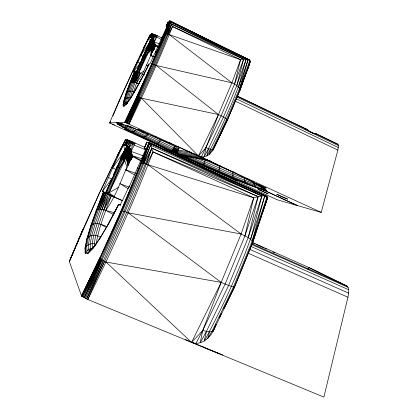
<?xml version="1.0" encoding="UTF-8"?>
<svg xmlns="http://www.w3.org/2000/svg" width="418" height="418" viewBox="0 0 418 418"><rect width="100%" height="100%" fill="white"/><g stroke="black" fill="none" stroke-linecap="round" stroke-linejoin="round"><path stroke-width="0.63" d="M132.182 157.586L132.475 155.715L129.507 146.885L129.805 140.657L125.693 139.487L117.087 156.348L99.813 192.165L96.067 200.865M166.625 26.935L166.218 26.454L167.937 22.107L169.818 20.947L248.203 59.319L249.53 60.014L250.403 61.19L239.697 91.019L227.486 119.966L212.851 150.433L209.261 154.394L206.967 155.841L204.282 156.708L201.408 156.813L198.451 155.998L141.409 98.167L137.172 95.973L151.499 64.351L169.818 20.947L249.53 60.014L249.839 62.794L249.337 64.497L239.31 91.438L249.337 64.497L249.755 61.854M99.813 192.165L82.921 229.466L69.31 261.428L81.594 296.116L87.764 299.466L323.898 397.1L347.943 297.229L348.659 293.138L348.69 289.747L348.053 287.286L346.799 285.943L313.249 269.485M132.109 157.445L129.507 146.885L130.959 143.17L130.991 141.159L129.805 140.657L128.504 141.159L126.142 145.448L123.43 144.659L112.661 167.931L102.478 191.277L104.955 192.844L114.37 196.831M155.141 46.816L155.371 45.134L153.286 38.649L153.511 34.156L151.771 33.79L150.224 34.783L143.839 47.662L150.224 34.783M155.052 46.67L153.286 38.649L154.341 35.906L154.367 34.454L153.511 34.156L152.56 34.605L150.841 37.803L149.66 37.698L148.62 38.425L133.65 71.609L134.805 71.138L136.775 71.974M321.228 212.391L126.685 123.075L124.585 122.302L109.563 122.923L277.118 199.736L321.228 212.391L337.875 150.093L338.439 145.6L338.026 144.341L337.19 143.87L316.541 133.99L314.205 133.567A5.507 1.541 30.1 0 1 310.203 131.602L306.242 129.068L237.424 96.145M139.126 57.872L150.109 35.023L143.839 47.662M137.564 168.956L137.647 167.707L145.913 148.672L144.241 148.374L146.781 142.099C151.671 141.65 151.185 149.106 153.025 151.922C133.598 202.093 111.794 251.328 87.764 299.466C109.072 249.034 134.586 200.227 151.844 148.186L261.898 195.906L264.782 195.76L266.668 196.22L267.823 197.009L252.812 242.247L234.43 287.244L213.499 330.534C209.632 338.387 200.812 345.921 191.575 342.389L106.01 262.034L102.002 259.954L99.855 257.932L121.314 210.406L149.163 142.653L266.668 196.22L267.039 199.652L262.321 212.898M108.842 223.29L99.468 239.039L92.582 248.903L87.78 253.663L85.235 253.329L84.964 248.229L86.829 238.944L90.622 226.201L96.046 210.797L102.791 193.555L104.955 192.844L110.807 195.211L105.822 192.761L124.836 150.203L123.43 144.659L127.417 146.452L126.173 157.581L128.07 165.659M136.456 71.718L149.607 42.484L148.62 38.425L151.441 39.903L150.412 48.498L138.745 72.842M166.218 26.454L167.937 22.107L166.218 26.454L167.864 22.295L168.323 22.933M223.813 308.667L234.43 287.244L252.122 243.731M207.709 159.979L178.878 154.796C176.26 152.863 178.387 149.613 179.505 147.47M244.749 177.368C244.216 179.928 244.995 183.058 247.44 184.354L263.601 190.117L266.642 190.53L264.928 188.837L246.724 178.638M129.988 98.993L132.13 91.176L138.321 72.319L135.772 71.363L134.147 72.183C130.045 82.978 124.898 93.601 123.049 105.085L123.822 106.449C131.973 98.883 135.892 87.843 141.613 78.5L135.239 90.293L141.838 78.511M141.467 78.84L148.944 64.09L150.13 63.505L167.587 25.232L166.254 26.162M266.543 199.856L252.367 243.13L252.812 242.247C250.565 237.847 245.173 236.254 241.092 233.996L148.061 164.76C145.783 163.934 142.893 162.623 140.6 163.987L148.933 142.397M209.439 160.664L216.289 164.222L197.061 155.391L197.092 154.953M128.796 140.244L127.631 146.07L129.507 146.885L132.354 156.734M152.769 33.942L151.927 38.137L153.286 38.649L155.224 45.886M96.244 243.72C98.862 227.094 105.43 211.43 111.345 195.77L105.942 193.315L98.679 209.324L93.559 223.933L90.016 235.987L88.308 244.723L88.637 249.478L87.001 250.774L85.235 253.329M145.537 150.125C140.171 146.504 131.524 145.924 128.012 139.936L126.142 145.448L127.631 146.07L129.585 142.157L130.991 141.159L132.339 141.749L132.548 144.132L131.09 151.379L132.323 156.196M161.358 39.459L154.341 35.906L152.56 34.605L152.183 33.816L150.841 37.803L151.927 38.137L153.349 35.237L154.367 34.454L155.339 34.83L155.48 36.575L154.399 41.925L155.334 45.98M201.565 158.647L233.244 172.185C232.643 174.505 232.418 177.734 234.707 179.212L247.44 184.354M239.697 91.019L239.958 89.964L239.535 88.673L238.438 87.226L246.192 59.053L171.714 24.139C159.854 58.405 142.763 90.581 129 124.094C144.581 92.064 159.232 59.575 172.529 26.533L170.089 21.198C156.269 55.453 141.148 89.18 125.045 122.427L151.619 64.278L169.818 20.947L246.192 59.053L236.729 85.7L223.473 117.066L208.493 148.594L206.967 155.841C223.264 124.857 237.283 92.603 248.203 59.319L246.192 59.053L240.564 59.706L169.28 34.626C167.754 33.989 165.575 33.2 164.19 34.495L169.645 20.9L249.53 60.014M140.84 163.783L149.534 143.196L261.898 195.906L248.187 237.696L228.63 285.437L206.44 331.396L204.198 341.109C229.482 295.014 249.839 246.181 264.782 195.76L149.163 142.653C129.042 194.882 105.958 245.899 81.991 296.461C106.82 246.432 129.334 195.269 149.534 143.196L264.782 195.76L266.815 197.416L267.823 197.009L261.449 215.521M195.958 343.335L202.746 330.476L225.15 284.047L244.927 235.841L253.71 197.766L261.898 195.906L250.669 239.451M162.659 38.294L156.363 35.269L153.286 38.649L151.98 38.874L151.786 39.694L154.002 49.23M155.595 53.143L156.18 50.688M128.65 188.043L137.647 167.707M248.187 237.696L258.136 196.606L151.844 148.186L143.787 163.485L124.031 211.147L102.002 259.954L84.321 297.867C106.522 247.007 129.199 196.371 150.59 145.166L261.898 195.906M201.408 156.813L221.117 115.838L234.508 84.19L240.564 59.706L172.529 26.533L168.313 34.229M238.438 87.226L236.729 85.7L243.6 59.194L171.714 24.139L166.395 33.816L153.401 64.429L126.685 123.075C141.101 89.347 156.222 55.928 170.837 22.295L246.192 59.053M151.499 64.351L153.401 64.429L156.207 65.485L218.452 114.542L223.473 117.066L227.444 119.642L213.269 149.445L210.609 149.221L209.261 154.394L212.234 149.513L226.728 119.02L239.535 88.673L249.645 60.908L248.203 59.319L239.535 88.673M94.938 245.768L88.245 252.723L85.721 252.409L85.439 247.388L87.278 238.218L91.019 225.626L103.418 192.034L102.791 193.555M215.641 325.423L213.499 330.534L211.973 331.422L209.575 331.714L207.584 338.533L211.973 331.422L233.406 287.077L252.237 240.998L264.782 195.76M123.049 105.085L126.356 92.765L134.58 71.154L134.147 72.183M132.203 95.863L136.566 82.889L140.385 73.244L138.321 72.319C134.084 81.792 129.669 91.458 128.122 101.799L126.717 102.018L124.282 103.398L123.388 104.474L124.156 105.811L123.822 106.449M118.984 204.313L118.597 204.972L118.707 204.256L108.079 224.466L118.707 204.256L120.724 205.06M262.285 212.861L262.844 211.022M132.166 157.32L129.507 146.885L127.866 146.368L130.986 159.007M249.959 61.796L248.924 64.978L249.337 64.497L246.333 72.607M92.378 248.767L90.528 248.605L92.566 248.198L92.169 243.616L93.752 235.167L97.133 223.494L107.107 193.863L100.273 209.188L95.267 223.541L91.808 235.376L90.168 243.95L90.528 248.605L88.637 249.478L91.114 249.718L89.494 251.046L87.78 253.663M252.367 243.13L258.219 225.339M259.432 221.655L261.25 216.137L260.189 219.163M129.57 83.59L131.518 82.242L133.953 82.116L137.355 71.927C132.83 81.536 128.363 91.448 126.717 102.018L127.234 102.833M252.237 240.998L266.815 197.416M244.927 235.841L258.136 196.606L153.025 151.922L146.619 164.19M216.033 143.081L215.207 145.516L226.984 120.593M142.559 163.401L149.534 143.196M148.406 65.13L148.944 64.09L148.406 65.13L148.892 64.22L148.777 64.894M209.575 331.714L206.44 331.396L200.212 342.817L202.746 330.476L221.2 282.385L241.092 233.996L253.71 197.766L153.025 151.922M96.046 210.797L97.357 209.737L100.273 209.188L105.942 193.315M165.559 33.832L170.089 21.198L164.363 34.297M236.729 85.7L234.508 84.19L243.6 59.194L172.529 26.533M132.678 82.064L136.503 71.609L140.218 63.113L137.825 62.036M205.076 160.209L203.775 164.394L203.859 166.009L234.707 179.212M143.787 163.485L150.59 145.166M210.609 149.221L208.493 148.594L204.282 156.708L206.006 147.664L218.452 114.542L231.906 82.79L240.564 59.706M125.118 145.041L127.469 139.743L127.783 140.229L125.118 145.041L127.161 139.659L124.595 144.868M150.072 37.657L151.771 33.79L152.016 34.046L150.072 37.657L151.525 33.848L149.66 37.698M166.395 33.816L170.837 22.295M144.241 148.374L146.781 142.099L144.257 148.468L146.18 149.498M105.064 192.949L98.679 209.324L104.197 192.468M220.192 165.476C219.413 167.749 218.086 170.952 219.936 172.995M135.855 71.421C131.989 81.635 127.098 91.688 125.41 102.562L126.179 103.816L127.49 103.241M109.871 195.117L103.904 209.737L99.05 223.787L95.732 235.365L94.202 243.741L94.447 246.338M76.87 244.577L77.612 242.774M78.109 241.578L78.85 239.78M79.347 238.584L95.539 202.04M100.273 209.188L105.723 210.395C117.709 194.046 122.73 174.071 132.187 156.311L141.352 161.28M109.929 123.179L110.676 121.382M112.928 115.995L119.177 101.031L131.398 74.096L119.109 100.827L109.568 122.955M69.555 261.302L70.062 260.101L69.31 261.428M70.564 258.899L82.957 229.445L70.574 258.909M139.34 72.763L135.275 82.398L133.953 82.116M142.434 74.211L144.21 75.026L140.385 73.244L135.275 82.398L136.566 82.889L142.434 74.211L155.162 45.567L157.983 47.187M138.651 72.837L145.845 55.85L150.663 46.461L152.241 52.663M138.713 96.851L127.422 123.388L154.289 64.696L171.714 24.139M69.351 261.328L82.921 229.466M129.037 164.164L126.492 154.885L119.919 167.425L108.523 193.978M99.468 239.039L109.161 222.752M139.539 97.269L128.201 123.733L140.453 97.713M111.742 178.998L105.822 192.761L102.478 191.277L111.742 178.998L108.393 177.551M144.257 148.468L146.488 143.254M151.844 148.186C131.231 198.942 108.461 248.747 86.563 298.948L104.573 261.381M216.106 324.295L212.887 331.803L211.973 331.422M102.049 209.324L108.445 194.474L103.904 209.737L111.345 195.77L122.521 200.802M102.002 259.954L85.403 298.41L103.209 260.675M137.219 69.289L151.086 39.506L151.98 38.874L154.216 48.3M106.391 193.126L127.041 150.146L130.029 161.416M107.421 193.513L119.919 167.425L124.721 160.46L126.173 157.581L128.41 165.591M138.029 96.495L126.032 122.803L137.527 96.213L125.478 122.584M113.477 174.478L126.753 146.159M122.197 155.376L126.894 146.222L127.521 146.493L130.651 160.047M92.582 248.903L100.842 236.834L99.813 238.234M82.592 296.874L100.304 258.648L83.381 297.355L101.015 259.264M141.854 58.703L151.097 39.585L151.833 39.862L154.017 49.314L151.823 39.804L151.128 39.449L151.823 39.804L154.033 49.334M153.939 49.34L151.807 39.903L151.097 39.585L146.159 49.768L149.346 50.667L150.914 55.552M131.257 74.07L143.876 47.563L150.093 35.415M131.675 73.516L138.577 59.032M136.602 71.839L151.279 41.351L151.097 39.585L151.807 39.903M137.209 72.168L151.107 42.824L153.129 51.038M137.94 72.502L145.845 55.85L149.346 50.667M137.235 96.025L124.585 122.302M130.045 98.967L136.116 89.018M100.33 191.491L110.979 169.41M111.538 168.25L116.021 158.955M116.58 157.79L117.144 156.63M99.923 258.136L81.594 296.116L99.855 257.932L81.406 295.85M115.985 169.421L112.661 167.931L124.836 150.203L120.191 159.671L121.57 159.53L124.721 160.46L109.056 192.797L114.893 196.925M144.33 53.222L145.939 49.888M126.116 125.29L132.135 127.396L121.016 123.759L116.836 122.798L117.155 123.864L129.998 131.289L170.763 151.06L171.61 150.82L173.162 149.231L175.356 145.485M219.231 317.884L220.667 314.963M224.116 307.961L234.461 286.957M146.19 49.413L149.607 42.484L140.866 55.228L143.243 56.336M146.504 48.749L149.607 42.484M120.191 159.671L126.894 146.222L127.918 146.619L126.863 146.19L127.866 146.368L131.095 159.242L127.918 146.619L126.894 146.222L127.244 148.259L106.031 191.663L109.056 192.797L118.566 187.342M220.082 316.191L221.519 313.296M126.179 104.416L131.09 97.415M125.693 139.487L117.014 156.546L125.562 139.664M120.07 159.624L124.836 150.203M117.86 206.037L118.722 204.329L120.065 205.405L128.943 186.809L129.925 185.984M148.489 65.464L142.141 77.957L142.773 76.818M121.027 157.675L121.612 156.525M119.752 151.483L117.421 156.05L118.069 154.937M120.332 150.344L125.572 140.072M109.464 222.177L110.984 219.309M111.596 218.159L114.333 213.002M114.945 211.853L117.683 206.691M180.545 155.559L187.217 158.589L187.969 157.346C212.621 167.681 236.745 180.294 262.535 187.4M134.356 71.953L134.805 71.138L134.983 71.598L131.518 82.242L136.503 71.609L137.438 72.236M103.058 193.335L103.685 192.196L103.883 193.032L97.357 209.737L92.117 224.644L88.475 236.954L86.698 245.894L87.001 250.774L89.494 251.046L94.165 246.395M143.411 75.674L144.048 74.535M146.556 49.747L151.279 41.351L153.307 50.035M135.202 71.206L134.983 71.598C131.022 82.027 126.037 92.294 124.282 103.398L125.045 104.688L124.156 105.811L127.344 102.703M84.964 248.229C86.918 244.232 92.117 242.581 96.14 244.321M152.601 51.357L150.898 44.543L147.789 50.029L150.663 46.461L152.021 52.699M147.11 49.836L151.107 42.824L152.925 51.053M143.876 47.563L145.72 44.616M120.776 159.519L127.244 148.259L130.416 160.794M121.57 159.53L127.041 150.146L129.747 161.416M129.449 162.262L126.785 152.377L122.531 159.697L126.492 154.885L128.697 164.217M123.827 100.555C124.987 98.303 127.756 97.289 130.165 97.822M86.829 238.944C89.624 234.012 96.391 234.639 100.628 237.21M126.058 93.23C127.856 90.241 131.973 90.68 134.648 92.122M307.894 269.213L308.986 267.598L341.553 283.597M134 128.237L147.073 135.056L174.008 147.988L178.961 148.62L160.711 139.847C159.488 141.655 157.738 144.184 155.24 143.771M90.622 226.201C94.677 220.835 102.222 224.889 107.05 226.577M129.507 146.885L132.548 144.132L133.77 142.381L144.743 147.371M133.65 71.609L140.218 63.113M162.053 37.808L162.827 36.831M147.794 134.141C146.404 136.101 143.902 137.883 141.409 137.062M134.267 174.813L125.849 169.875L127.03 168.407M153.369 57.057L150.611 55.354L151.426 54.371M154.341 35.906L155.339 34.83L156.363 35.269M130.959 143.17L132.339 141.749L133.77 142.381M92.953 247.89L95.252 245.601M148.547 50.312L150.412 48.498L151.692 53.441M123.603 160.016L126.173 157.581M127.537 102.64L125.045 104.688L126.179 103.816M136.676 129.721C134.909 131.325 132.292 132.203 129.998 131.289M128.676 125.896C126.717 127.38 123.974 127.72 121.706 126.785M140.134 73.312L144.032 71.076M155.48 36.575L157.408 35.755L154.399 41.925L159.237 43.827M132.548 144.132L135.239 143.045L131.09 151.379L143.311 155.883M316.578 134.053L316.222 133.995A5.962 0.69 23.7 0 1 309.033 131.257M150.997 39.538L151.823 39.804M197.019 155.355L204.439 158.506L177.42 146.634L178.167 146.514M117.155 123.864L119.877 124.527L122.944 124.031M116.58 166.954L119.919 167.425M151.441 39.903L151.744 39.929L153.897 49.324M306.242 129.068L305.845 129.084A5.962 0.69 23.7 0 0 305.819 129.267M144.1 47.443L144.497 47.427M204.386 347.473L189.521 341.396M179.202 154.853L207.109 159.927M121.314 210.406L128.206 212.83L241.092 233.996M143.51 55.207L145.845 55.85M174.844 146.535L178.543 146.807M207.291 160.042L179.432 155.015L181.114 155.193L233.537 178.078L255.482 186.663L261.809 188.69L264.312 188.936L266.642 190.53M130.479 127.114L129.705 126.8L144.085 132.203M203.859 166.009L179.615 155.041L181.658 155.339M125.599 125.201L135.28 130.756L145.84 136.148L173.162 149.231L190.138 152.006M121.753 124.407L133.76 131.419L172.347 150.193L194.297 153.819M234.43 287.244L228.63 285.437L221.2 282.385L106.01 262.034M116.836 122.798L119.621 123.509L119.877 124.527L132.203 131.68L171.61 150.82L177.587 152.23L199.031 155.762M119.621 123.509L123.712 124.449L117.735 123.148L118.033 124.193L130.698 131.524L171.004 151.076L177.707 153.192L202.772 157.476M170.763 151.06L178.073 154.012L205.008 158.751L207.103 160.021M141.409 98.167L218.452 114.542L198.451 155.998L206.006 147.664L208.493 148.594M222.836 354.971L203.895 347.483L203.033 346.762M156.207 65.485L231.906 82.79L234.508 84.19M206.44 331.396L202.746 330.476L191.575 342.389L221.2 282.385L128.206 212.83M114.537 212.762L105.723 210.395L113.759 214.69M171.772 151.546L173.846 152.115M112.583 124.47L114.459 125.039M120.457 204.846L119.579 204.517M139.042 83.657L136.566 82.889L138.828 84.154M148.061 164.76L253.71 197.766M191.522 342.264L193.356 342.838M141.754 158.736L132.475 155.715L141.038 160.439M158.432 46.199L155.371 45.134L158.182 46.774M125.849 169.875L135.657 173.292M249.645 60.908L250.403 61.19L239.958 89.964L227.486 119.966L227.444 119.642L212.851 150.433L212.234 149.513M252.493 181.454L232.899 173.872L194.469 157.304M150.611 55.354L153.652 56.503M128.922 187.107L119.804 183.586L128.07 188.743M172.347 150.193L177.587 152.23M171.61 150.82L177.707 153.192M132.725 127.626L134.497 128.321M138.039 129.711L139.816 130.406M127.417 146.452L130.855 159.676M121.016 123.759L121.884 124.099M233.244 172.185L235.564 173.104M143.17 132.093L142.538 131.837L177.624 146.708M147.444 133.462L149.189 134.183M154.42 136.357L156.16 137.078M178.073 154.012L171.004 151.076L178.878 154.796M148.118 65.757L146.321 65.004L147.951 66.065M114.234 197.045L122.599 200.609M173.162 149.231L177.728 151.196M169.201 142.642L170.993 143.416M248.339 253.277L347.943 297.229M251.066 246.489L348.69 289.747M249.363 249.227L348.659 293.138M252.373 242.45L313.448 269.579M251.866 243.793L346.799 285.943M251.547 244.478L348.053 287.286M189.093 156.525C212.485 166.73 235.674 177.692 259.991 185.566L261.809 188.69L263.883 190.18L297.741 205.651M179.615 155.041L234.268 178.93L256.715 187.724L263.215 189.824L265.801 190.091L263.11 187.651M184.181 155.642L187.969 157.346M252.864 242.921L255.236 243.987M256.417 244.52L263.523 247.717M264.709 248.25L266.485 249.05M273.001 251.981L274.778 252.78M185.367 339.526L188.926 341.13M148.839 142.36L266.668 196.22M263.601 190.117L297.099 205.468M209.465 160.611L211.142 161.39M236.463 98.888L338.387 147.564M235.088 101.062L337.875 150.093M237.278 96.15L308.197 130.071M316.186 133.896L338.026 144.341M236.787 97.007L338.439 145.6M200.483 156.578L204.444 158.479M150.438 134.805L160.711 139.847M233.573 172.007L234.733 172.582M232.413 171.432L233.218 172.242L258.716 185.153L256.574 183.69L262.614 187.269L264.312 188.936L263.141 187.452M233.218 172.242L233.709 172.482L216.007 164.075L216.289 164.222M247.477 179.28L248.14 179.609M264.092 188.413L264.928 188.837M248.616 179.51L249.755 180.106M252.597 181.6L253.731 182.196M216.848 352.567L217.966 353.158L204.595 347.635M174.008 147.988L178.136 150.187M181.114 155.193L187.285 158.526M257.42 188.121C255.095 186.987 253.763 184.437 253.71 181.903M100.91 224.409L106.569 227.606M133.436 91.641L134.565 92.294M151.65 39.929L153.787 49.319L151.65 39.929L151.097 39.585L153.354 49.637M183.554 155.553L187.551 158.114M169.28 34.626L231.906 82.79M152.016 34.046L152.56 34.605M119.177 101.031L119.438 101.308M127.783 140.229L128.504 141.159M130.677 160.711L126.894 146.222L127.892 146.624L131.048 159.201M124.721 160.46L127.234 167.775M131.707 158.302L128.363 146.504L131.419 158.511M131.963 157.957L128.864 146.666L131.957 158.385M154.707 47.542L152.387 38.733L154.404 47.558M127.866 146.368L131.147 158.918M131.033 159.754L127.694 146.556L130.959 159.718M130.756 160.068L127.391 146.77L126.894 146.222L127.819 146.603L131.106 159.78M154.801 46.68L152.789 38.665L154.911 47.511M127.521 146.493L130.771 159.65M127.323 147.465L130.557 160.695M127.244 148.259L130.285 160.784M126.785 152.377L129.35 163.156M153.704 49.308L151.515 39.919L151.097 39.585L153.636 49.69M151.353 40.718L153.526 50.029M153.286 38.649L155.151 46.79M153.646 49.303L151.515 39.919L153.563 49.69M151.279 41.351L153.218 50.04M150.898 44.543L152.398 51.388M151.98 38.874L154.023 48.248M150.412 48.498L151.488 53.483M287.662 199.099L282.976 197.333L276.82 194.292L287.662 199.099M146.927 142.324L146.739 142.674L146.708 142.146L146.927 142.324M124.888 129.267L131.576 132.323L124.888 129.267M138.766 129.632L146.326 133.102L138.766 129.632M258.402 189.385L258.099 189.312L268.157 193.837L258.402 189.385M230.929 177.791L230.668 177.728L237.283 180.701L230.929 177.791M258.293 184.5C262.269 186.898 273.811 191.235 258.293 184.5M127.814 146.535L126.9 146.185L127.814 146.535"/></g></svg>
